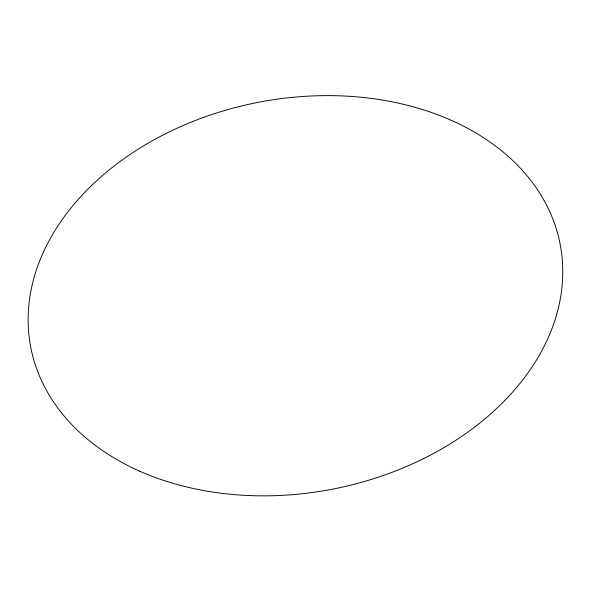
<?xml version="1.0" encoding="UTF-8"?>
<svg xmlns="http://www.w3.org/2000/svg" width="591" height="591" viewBox="0 0 591 591"><rect width="100%" height="100%" fill="white"/><g stroke="black" fill="none" stroke-linecap="round" stroke-linejoin="round"><path stroke-width="0.89" d="M139.498 471.086A269.666 196.958 -11.1 0 0 561.45 291.555A269.666 196.958 -11.1 0 0 185.382 124.546A269.666 196.958 -11.1 0 0 139.498 471.086"/></g></svg>
